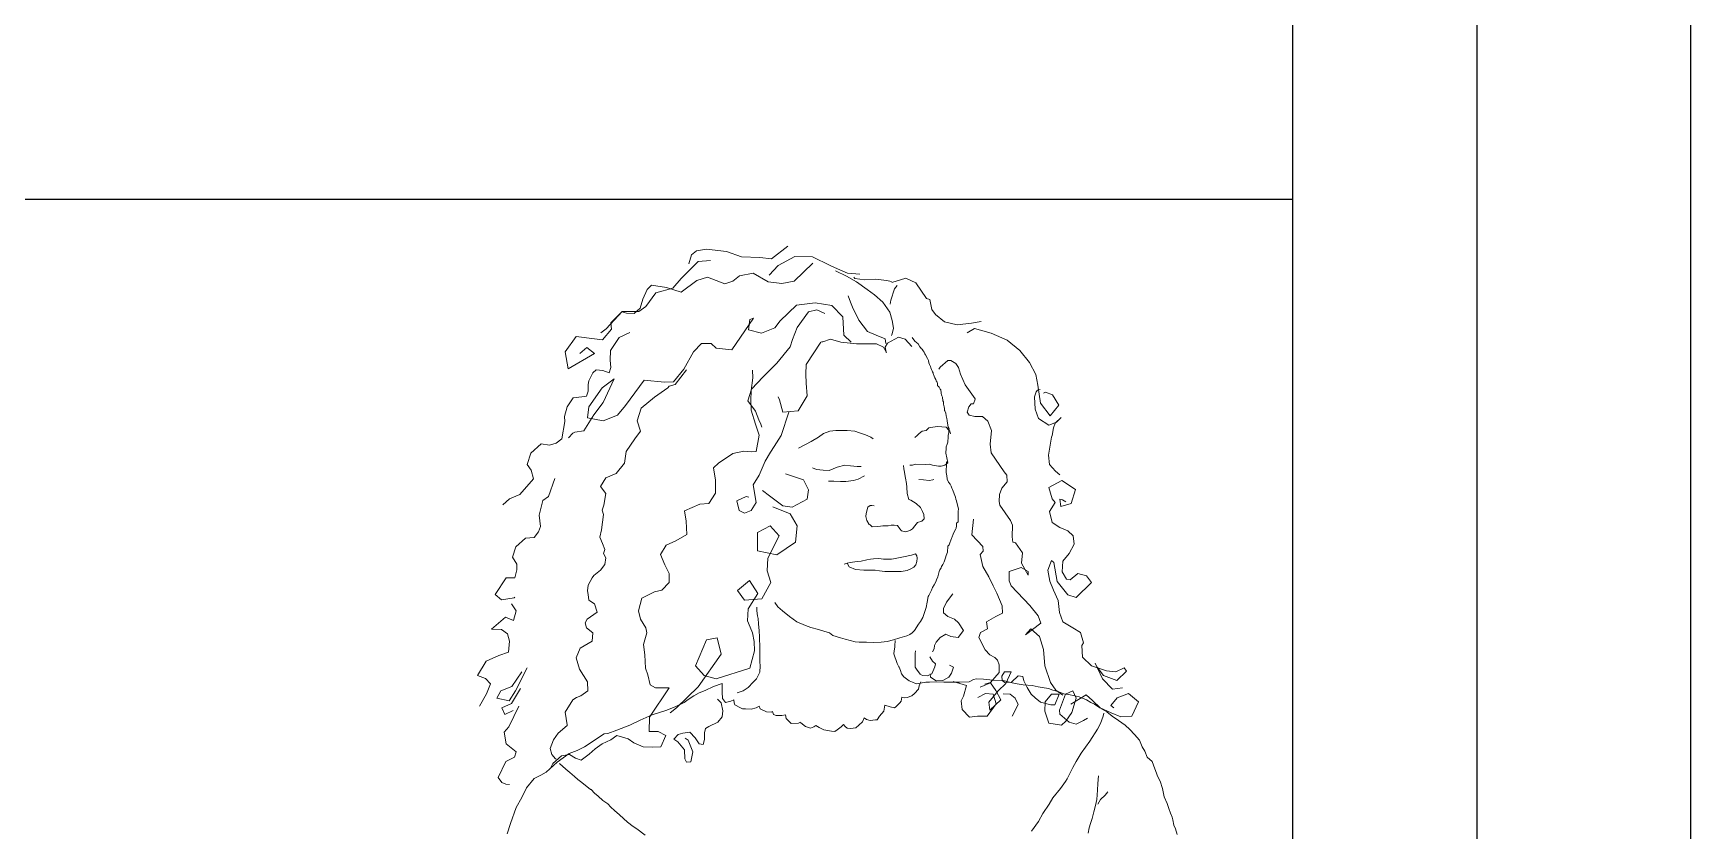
# Model space of a CAD drawing. Header units: centimetres. Extents: x 77721 to 213373, y -51694 to -17847.
# Drawn here: x 110890.4 to 110999.1, y -18912.4 to -18860.1 of the extents above; entities that cross this region are included whole.
import ezdxf

# ---------------------------------------------------------------- set-up
doc = ezdxf.new("R2010")
doc.units = ezdxf.units.CM
doc.header["$LTSCALE"] = 5
doc.header["$MEASUREMENT"] = 0
doc.layers.add('A-FURN', color=25, linetype='Continuous', lineweight=15, true_color=0xa46651)
doc.layers.add('KOTI', color=4, linetype='Continuous')

# ---------------------------------------------------------------- blocks, each defined once
blk = doc.blocks.new('PEOPLE11')
at = {"linetype": 'Continuous'}
for points in [[(-0.03568, 1.00015), (-0.04184, 0.99535), (-0.04612, 0.99587), (-0.05301, 0.99608), (-0.05865, 0.99817), (-0.06617, 0.99901), (-0.06983, 0.99838), (-0.07171, 0.99692), (-0.07275, 0.99357)], [(-0.02638, 0.99378), (-0.03327, 0.98699), (-0.03787, 0.98616), (-0.04299, 0.98678), (-0.04863, 0.99002), (-0.05375, 0.98908), (-0.05625, 0.98699), (-0.05928, 0.98605), (-0.06576, 0.98856), (-0.06973, 0.98731), (-0.07558, 0.98292), (-0.08111, 0.9847), (-0.08675, 0.98553), (-0.08832, 0.98396), (-0.08999, 0.98031), (-0.09103, 0.97686), (-0.09323, 0.97488), (-0.09615, 0.97509), (-0.09782, 0.9755), (-0.1019, 0.97143), (-0.10169, 0.96903), (-0.10503, 0.96506), (-0.10806, 0.96537), (-0.11495, 0.96631), (-0.11903, 0.96057), (-0.11788, 0.9542), (-0.10806, 0.95994), (-0.11088, 0.96213), (-0.11359, 0.95994)], [(-0.06461, 0.99472), (-0.0692, 0.99441), (-0.07558, 0.98804), (-0.07871, 0.98438), (-0.08508, 0.98271), (-0.08884, 0.97749), (-0.09145, 0.97561), (-0.09772, 0.97561), (-0.10367, 0.96913), (-0.10576, 0.96767)], [(-0.00873, 0.9896), (-0.01332, 0.99002), (-0.01708, 0.99159), (-0.0198, 0.99284), (-0.02648, 0.99618), (-0.03306, 0.99629), (-0.03933, 0.99295), (-0.04267, 0.98929)], [(0.00308, 0.96663), (0.00339, 0.96725), (0.00391, 0.96945), (0.00339, 0.97227), (0.00255, 0.9754), (-0.00016, 0.97916), (-0.00319, 0.98188), (-0.00601, 0.98386), (-0.00998, 0.98678), (-0.01374, 0.98887), (-0.01781, 0.99086)], [(0.00308, 0.98689), (0.0013, 0.98731), (-0.00277, 0.98772), (-0.00685, 0.98752), (-0.01061, 0.98804), (-0.01092, 0.98846)], [(0.00328, 0.98647), (0.00851, 0.98814), (0.01227, 0.98637), (0.01624, 0.98052), (0.01749, 0.9801), (0.01822, 0.97644), (0.01958, 0.97456), (0.02303, 0.97174), (0.02773, 0.9707), (0.03305, 0.97122), (0.03671, 0.97185)], [(0.00099, 0.9636), (0.00078, 0.96537), (-0.00267, 0.96683), (-0.00591, 0.96819), (-0.00904, 0.97237), (-0.01144, 0.97728), (-0.01228, 0.97916), (-0.01311, 0.98156)], [(0.00527, 0.98543), (0.00422, 0.98417), (0.00287, 0.97989), (0.00266, 0.97843)], [(-0.01197, 0.96412), (-0.01468, 0.96683), (-0.0151, 0.97362), (-0.01917, 0.97791), (-0.02544, 0.97885), (-0.03244, 0.97801), (-0.0385, 0.97216), (-0.04058, 0.96955), (-0.0456, 0.96757), (-0.0504, 0.96882), (-0.04988, 0.97268), (-0.04852, 0.9731), (-0.05667, 0.9613), (-0.06252, 0.96193), (-0.0644, 0.9637), (-0.06795, 0.9636), (-0.07098, 0.96057), (-0.07463, 0.95409), (-0.0785, 0.94929), (-0.08184, 0.94918), (-0.08947, 0.94991), (-0.09646, 0.94041), (-0.09949, 0.93686), (-0.10482, 0.93466), (-0.11067, 0.93581), (-0.11015, 0.93989), (-0.10524, 0.94709), (-0.10075, 0.95044), (-0.10482, 0.94156), (-0.10837, 0.93696), (-0.11203, 0.9309), (-0.11547, 0.93049), (-0.11621, 0.93007), (-0.11777, 0.92829)], [(-0.02178, 0.97488), (-0.02481, 0.97624), (-0.02795, 0.9755), (-0.03223, 0.96965), (-0.0339, 0.96516), (-0.03484, 0.96245), (-0.03975, 0.95629), (-0.04497, 0.95117), (-0.04925, 0.94657), (-0.05061, 0.94218), (-0.04779, 0.93832), (-0.04654, 0.93508), (-0.04581, 0.93341), (-0.04539, 0.93237)], [(0.03149, 0.96767), (0.0342, 0.96934), (0.04047, 0.96757), (0.04642, 0.96485), (0.05112, 0.96109), (0.05478, 0.9566), (0.05718, 0.952), (0.05791, 0.94803), (0.05896, 0.94135), (0.06251, 0.93654), (0.06575, 0.94051), (0.06345, 0.94438), (0.06073, 0.94542), (0.06, 0.94511)], [(-0.09479, 0.96777), (-0.09887, 0.96589), (-0.10211, 0.96099), (-0.10221, 0.95743), (-0.1019, 0.95461), (-0.10263, 0.95273), (-0.10493, 0.95357), (-0.10743, 0.95378), (-0.10869, 0.95273), (-0.11025, 0.9497), (-0.11046, 0.94824), (-0.11046, 0.94574), (-0.11109, 0.94396), (-0.11286, 0.94365), (-0.116, 0.94333), (-0.11829, 0.93999), (-0.11934, 0.93634), (-0.11923, 0.93446), (-0.12028, 0.92788), (-0.12237, 0.92631), (-0.12498, 0.92558), (-0.12801, 0.9261), (-0.13187, 0.92255), (-0.13334, 0.91837), (-0.13177, 0.91618), (-0.13093, 0.91294), (-0.13605, 0.90709), (-0.13992, 0.90542), (-0.14242, 0.90322)], [(0.01091, 0.96589), (0.01185, 0.96454), (0.0131, 0.96349), (0.01373, 0.96245), (0.01383, 0.96234), (0.01436, 0.96161), (0.01456, 0.96151), (0.01498, 0.96088), (0.0154, 0.96046), (0.01561, 0.95984), (0.01582, 0.95942), (0.01665, 0.95806), (0.01676, 0.95785), (0.01697, 0.95723), (0.01707, 0.95639), (0.01739, 0.95576), (0.0177, 0.95503), (0.01791, 0.95451), (0.01812, 0.95388), (0.01833, 0.95347), (0.01843, 0.95305), (0.01874, 0.95273), (0.01874, 0.95242), (0.01906, 0.95148), (0.01937, 0.95075), (0.01968, 0.95012), (0.01968, 0.95012), (0.01989, 0.9497), (0.0201, 0.94939), (0.02021, 0.94918), (0.02031, 0.94856), (0.02031, 0.94835), (0.02041, 0.94782), (0.02062, 0.94762), (0.02094, 0.9473), (0.02104, 0.94709), (0.02135, 0.94657), (0.02156, 0.94626), (0.02156, 0.94594), (0.02167, 0.94553), (0.02167, 0.9449), (0.02188, 0.94438), (0.02198, 0.94406), (0.02219, 0.94354), (0.02219, 0.94302), (0.02229, 0.94271), (0.0224, 0.94218), (0.02261, 0.94177), (0.02261, 0.94156), (0.02261, 0.94114), (0.02261, 0.94093), (0.02282, 0.93989), (0.02292, 0.93926), (0.02303, 0.93895), (0.02303, 0.93853), (0.02313, 0.93842), (0.02344, 0.93759), (0.02365, 0.93654), (0.02376, 0.93602), (0.02376, 0.93602), (0.02386, 0.9355), (0.02386, 0.9354), (0.02397, 0.93487), (0.02397, 0.93466), (0.02438, 0.93237), (0.0247, 0.93164), (0.02459, 0.93111), (0.02459, 0.93017), (0.02438, 0.92934), (0.02438, 0.92882), (0.02438, 0.92808), (0.02428, 0.92725), (0.02428, 0.92673), (0.02397, 0.92599), (0.02365, 0.92495), (0.02365, 0.92443), (0.02344, 0.92255), (0.02417, 0.9191), (0.02376, 0.91931), (0.02376, 0.91827), (0.02376, 0.91753), (0.02365, 0.91659), (0.02365, 0.91534), (0.02386, 0.91409), (0.02397, 0.91294), (0.02397, 0.91283), (0.02449, 0.91169), (0.02511, 0.91095), (0.02543, 0.91022), (0.02574, 0.90949), (0.02595, 0.90897), (0.02626, 0.90834), (0.02679, 0.90667), (0.0271, 0.90604), (0.0271, 0.90604), (0.0272, 0.90531), (0.02741, 0.90469), (0.02793, 0.9026), (0.02825, 0.90166), (0.02814, 0.90072), (0.02804, 0.89967), (0.02814, 0.89685), (0.02752, 0.89633), (0.02741, 0.8957), (0.02741, 0.89529), (0.02731, 0.89445), (0.0272, 0.89424), (0.02647, 0.89288), (0.02616, 0.89215), (0.02585, 0.89121), (0.02574, 0.8909), (0.02532, 0.88996), (0.02491, 0.88902), (0.0247, 0.88818), (0.02428, 0.88766), (0.02407, 0.88547), (0.02365, 0.88422), (0.02334, 0.88338), (0.02282, 0.88181), (0.02229, 0.88087), (0.02188, 0.88014), (0.02167, 0.87962), (0.02125, 0.87889), (0.02094, 0.87816), (0.02052, 0.87617), (0.02, 0.87513), (0.01968, 0.87429), (0.01906, 0.87325), (0.01853, 0.8722), (0.01812, 0.87126), (0.0177, 0.87043), (0.01707, 0.86928), (0.01686, 0.86886), (0.01645, 0.86667), (0.01613, 0.86468), (0.01488, 0.86103), (0.01404, 0.85946), (0.01321, 0.85852), (0.01174, 0.85612), (0.01091, 0.85518), (0.00997, 0.85455), (0.00882, 0.85413), (0.00715, 0.85361), (0.00621, 0.8533), (0.00391, 0.85257), (0.00151, 0.85204), (-0.00068, 0.85173), (-0.00361, 0.85163), (-0.00622, 0.85173), (-0.00789, 0.85173), (-0.00894, 0.85173), (-0.0105, 0.85184), (-0.01426, 0.85288), (-0.01593, 0.8533), (-0.01886, 0.85424), (-0.02011, 0.85518), (-0.0222, 0.85591), (-0.02419, 0.85643), (-0.02711, 0.85727), (-0.02909, 0.858), (-0.03233, 0.85936), (-0.03505, 0.86134), (-0.03766, 0.86343), (-0.03944, 0.865), (-0.04058, 0.86656)], [(-0.02335, 0.96422), (-0.02878, 0.95576), (-0.02889, 0.95221), (-0.02878, 0.94876), (-0.02847, 0.94406), (-0.03181, 0.93842), (-0.03756, 0.9379), (-0.03881, 0.9425), (-0.03933, 0.94365)], [(0.0107, 0.96255), (0.00819, 0.96527), (0.00579, 0.966), (0.00161, 0.96381), (0.00078, 0.96234), (0.00109, 0.96036), (0.0012, 0.96025), (0.00015, 0.96234), (-0.00246, 0.96349), (-0.00559, 0.96349), (-0.00998, 0.96349), (-0.01583, 0.96422), (-0.01969, 0.96527), (-0.02262, 0.96433), (-0.02314, 0.96433)], [(0.02083, 0.95409), (0.02135, 0.95482), (0.02417, 0.95723), (0.02532, 0.95723), (0.0272, 0.95618), (0.02825, 0.95472), (0.02898, 0.95211), (0.03075, 0.94814), (0.03441, 0.94292), (0.03441, 0.94281), (0.03389, 0.94104), (0.03295, 0.94104), (0.03211, 0.93989), (0.03149, 0.9379), (0.03222, 0.93686), (0.03431, 0.93634), (0.03723, 0.93634), (0.03922, 0.93456), (0.04057, 0.93111), (0.04005, 0.92589), (0.04047, 0.92265), (0.04527, 0.91555), (0.04632, 0.9143), (0.04642, 0.91179), (0.04444, 0.90939), (0.0436, 0.90709), (0.0435, 0.90448), (0.04371, 0.90312), (0.04768, 0.89727), (0.04841, 0.8956), (0.0483, 0.89121), (0.04862, 0.88923), (0.04956, 0.88892), (0.05217, 0.88526), (0.05185, 0.88129), (0.05436, 0.8768), (0.05436, 0.87816), (0.05164, 0.87972), (0.04715, 0.87826), (0.04715, 0.87471), (0.04799, 0.87283), (0.05488, 0.86552), (0.05802, 0.86165), (0.05906, 0.85883), (0.05332, 0.85445), (0.0553, 0.85674), (0.05854, 0.85392), (0.06, 0.84902), (0.06052, 0.84285), (0.06261, 0.83659), (0.0647, 0.83377), (0.06731, 0.83189)], [(-0.12237, 0.80807), (-0.12268, 0.80797), (-0.12404, 0.80964), (-0.12467, 0.81183), (-0.12341, 0.81517), (-0.12164, 0.81768), (-0.11829, 0.8205), (-0.11829, 0.82081), (-0.11903, 0.82551), (-0.11621, 0.83011), (-0.11485, 0.83105), (-0.11318, 0.83168), (-0.11057, 0.83345), (-0.11067, 0.8369), (-0.1137, 0.8416), (-0.11495, 0.84588), (-0.11339, 0.84943), (-0.109, 0.85215), (-0.10869, 0.85528), (-0.11109, 0.85716), (-0.11161, 0.85894), (-0.11077, 0.8604), (-0.10701, 0.86301), (-0.10806, 0.86604), (-0.10983, 0.86719), (-0.11015, 0.8675), (-0.11046, 0.86959), (-0.11067, 0.87095), (-0.11046, 0.87314), (-0.109, 0.87586), (-0.10827, 0.87669), (-0.10587, 0.87878), (-0.10419, 0.88087), (-0.10378, 0.88338), (-0.10472, 0.88495), (-0.10419, 0.88651), (-0.10503, 0.88871), (-0.10607, 0.89111), (-0.10545, 0.89382), (-0.10472, 0.89957), (-0.10524, 0.90124), (-0.10461, 0.90302), (-0.10378, 0.9074), (-0.10587, 0.91012), (-0.10378, 0.91336), (-0.09991, 0.91492), (-0.09678, 0.91879), (-0.09626, 0.92317), (-0.09291, 0.92788), (-0.09082, 0.9308), (-0.09208, 0.93466), (-0.09062, 0.93947), (-0.0856, 0.94354), (-0.08059, 0.94699), (-0.08017, 0.94762), (-0.07787, 0.94835), (-0.07359, 0.95378)], [(-0.12456, 0.80452), (-0.12373, 0.8063), (-0.12038, 0.80912), (-0.11746, 0.80964), (-0.11516, 0.80828), (-0.11307, 0.80755), (-0.11004, 0.80974), (-0.10785, 0.81173), (-0.10524, 0.81361), (-0.1019, 0.81517), (-0.0997, 0.81674), (-0.09542, 0.81549), (-0.09333, 0.81402), (-0.08988, 0.81246), (-0.08623, 0.81235), (-0.0832, 0.81256), (-0.08132, 0.81674), (-0.08424, 0.81831), (-0.08759, 0.8182), (-0.08748, 0.82363), (-0.08017, 0.8346), (-0.08518, 0.8346), (-0.08717, 0.83575), (-0.08811, 0.83951), (-0.08894, 0.84202), (-0.08926, 0.84703), (-0.08968, 0.8509), (-0.08842, 0.85518), (-0.08884, 0.85716), (-0.09082, 0.8603), (-0.09156, 0.86343), (-0.09041, 0.86823), (-0.0856, 0.87064), (-0.08289, 0.87126), (-0.08007, 0.87408), (-0.08007, 0.87753), (-0.08174, 0.88077), (-0.08341, 0.88463), (-0.08122, 0.88808), (-0.07756, 0.88965), (-0.07349, 0.89205), (-0.0738, 0.89706), (-0.07432, 0.90093), (-0.06868, 0.90343), (-0.06523, 0.90375), (-0.06273, 0.90761), (-0.06273, 0.91242), (-0.06346, 0.91712), (-0.06168, 0.91879), (-0.05625, 0.92244), (-0.05218, 0.92328), (-0.04946, 0.92307), (-0.04758, 0.92317), (-0.04643, 0.92934), (-0.04779, 0.93341), (-0.04946, 0.93874), (-0.04957, 0.94229), (-0.04936, 0.94605), (-0.04884, 0.95075), (-0.04894, 0.95367)], [(0.06616, 0.9144), (0.06449, 0.91586), (0.0623, 0.91827), (0.06188, 0.92182), (0.06303, 0.9285), (0.06324, 0.92923), (0.06376, 0.93205), (0.06439, 0.93383), (0.06669, 0.93592), (0.06491, 0.93414), (0.06199, 0.9331), (0.05812, 0.9355), (0.05687, 0.93905), (0.05666, 0.94365), (0.05728, 0.94553), (0.05781, 0.94615), (0.05885, 0.94647)], [(-0.03536, 0.9379), (-0.03818, 0.92913), (-0.04079, 0.92505), (-0.04215, 0.92297), (-0.04414, 0.91952), (-0.04643, 0.9143), (-0.04863, 0.91075), (-0.04748, 0.90406), (-0.04946, 0.90114), (-0.05186, 0.90009), (-0.05395, 0.90103), (-0.05479, 0.90469), (-0.05134, 0.90636), (-0.0503, 0.90604)], [(-0.00371, 0.92788), (-0.00455, 0.92861), (-0.00664, 0.92944), (-0.00883, 0.93017), (-0.01061, 0.9308), (-0.01343, 0.93111), (-0.01531, 0.93111), (-0.01771, 0.93101), (-0.0199, 0.9308), (-0.02231, 0.92996), (-0.02419, 0.92861), (-0.02701, 0.92694), (-0.02909, 0.92579), (-0.03171, 0.92443)], [(0.02522, 0.92976), (0.02501, 0.9308), (0.02459, 0.93122), (0.02365, 0.93226), (0.02198, 0.93247), (0.02041, 0.93258), (0.01864, 0.93237), (0.01707, 0.93205), (0.01613, 0.93111), (0.01467, 0.9308), (0.01352, 0.92996), (0.01268, 0.92923), (0.01185, 0.9284)], [(0.00997, 0.91806), (0.01101, 0.91806), (0.01227, 0.91847), (0.01582, 0.91837), (0.01728, 0.91847), (0.01843, 0.91806), (0.02073, 0.91774), (0.02177, 0.91764), (0.02313, 0.91806), (0.02417, 0.919)], [(-0.12289, 0.91304), (-0.12529, 0.90636), (-0.12738, 0.90479), (-0.12884, 0.89936), (-0.12832, 0.89508), (-0.12905, 0.89309), (-0.13062, 0.891), (-0.13386, 0.89069), (-0.13751, 0.88745), (-0.13877, 0.88359), (-0.1372, 0.88098), (-0.1371, 0.87889), (-0.13793, 0.87586), (-0.14117, 0.87586), (-0.14524, 0.86959), (-0.14284, 0.86761), (-0.13814, 0.86834), (-0.13793, 0.86855)], [(-0.03662, 0.91482), (-0.02983, 0.91252), (-0.02795, 0.90887), (-0.02847, 0.90531), (-0.034, 0.90228), (-0.03756, 0.90281), (-0.04257, 0.90657), (-0.04518, 0.90855)], [(-0.00821, 0.91753), (-0.00967, 0.91753), (-0.01217, 0.91785), (-0.01437, 0.91806), (-0.01719, 0.91733), (-0.02022, 0.91607), (-0.02251, 0.91618), (-0.02492, 0.91649), (-0.02648, 0.91701)], [(-0.00695, 0.91409), (-0.00935, 0.91283), (-0.01113, 0.91231), (-0.01395, 0.912), (-0.01593, 0.91189), (-0.01844, 0.9121), (-0.02043, 0.9121)], [(0.00757, 0.91795), (0.00778, 0.9167), (0.00798, 0.91545), (0.0083, 0.91377), (0.0084, 0.91315), (0.00872, 0.91116), (0.00882, 0.90981), (0.00903, 0.9074), (0.00966, 0.90521), (0.01039, 0.9049), (0.01237, 0.90375), (0.01394, 0.90218), (0.01477, 0.90072), (0.01519, 0.89957), (0.0153, 0.898), (0.01446, 0.89706), (0.01289, 0.89664), (0.01185, 0.89539), (0.01101, 0.89424), (0.01028, 0.89372), (0.00924, 0.8933), (0.0083, 0.89309), (0.00788, 0.8932), (0.00684, 0.89351), (0.00631, 0.89424), (0.00537, 0.8955), (0.00412, 0.8956), (0.00297, 0.8956), (0.00182, 0.89539), (-0.00006, 0.89529), (-0.001, 0.89518), (-0.00204, 0.89508), (-0.00413, 0.89497), (-0.00486, 0.8957), (-0.00518, 0.89581), (-0.00612, 0.89738), (-0.00643, 0.89884), (-0.00632, 0.89999), (-0.0057, 0.90239), (-0.00486, 0.90291), (-0.00424, 0.90291), (-0.0034, 0.90281)], [(0.01342, 0.91273), (0.01509, 0.91252), (0.01728, 0.91231), (0.01864, 0.91252), (0.01895, 0.91273)], [(0.08956, 0.8346), (0.0859, 0.83418), (0.08214, 0.83805), (0.07943, 0.8439), (0.08016, 0.84233), (0.08246, 0.8393), (0.08747, 0.83742), (0.09113, 0.84087), (0.09029, 0.84212), (0.08716, 0.84066), (0.08361, 0.84097), (0.07807, 0.84285), (0.07462, 0.84609), (0.07441, 0.85048), (0.07504, 0.85152), (0.07389, 0.85539), (0.07097, 0.85716), (0.06731, 0.85936), (0.06606, 0.8628), (0.06554, 0.8674), (0.06376, 0.87126), (0.0624, 0.87461), (0.06167, 0.87878), (0.06303, 0.88233), (0.06387, 0.8816), (0.06512, 0.8745), (0.06909, 0.86949), (0.07222, 0.86844), (0.07797, 0.87408), (0.07619, 0.87659), (0.07285, 0.87753), (0.07003, 0.87513), (0.06867, 0.87534), (0.067, 0.87805), (0.06731, 0.88213), (0.06961, 0.88495), (0.07149, 0.8885), (0.07118, 0.89153), (0.06909, 0.89341), (0.06616, 0.89466), (0.06334, 0.89654), (0.0623, 0.90072), (0.06439, 0.90406), (0.06334, 0.90542), (0.06209, 0.9097), (0.06689, 0.91231), (0.07201, 0.90897), (0.07034, 0.90375), (0.06658, 0.9026), (0.06616, 0.90531), (0.06721, 0.9051), (0.06846, 0.90427)], [(-0.04132, 0.90249), (-0.03484, 0.89988), (-0.03223, 0.89529), (-0.03286, 0.88923), (-0.03975, 0.88442), (-0.04706, 0.88599), (-0.04706, 0.89278), (-0.04236, 0.89539), (-0.03891, 0.89153), (-0.0432, 0.88317), (-0.0434, 0.87847), (-0.04205, 0.87408), (-0.04539, 0.86792), (-0.05186, 0.8675), (-0.05458, 0.87116), (-0.05009, 0.87481), (-0.04696, 0.87001), (-0.05051, 0.86427), (-0.05082, 0.85967), (-0.04978, 0.85737), (-0.04894, 0.85528), (-0.04831, 0.85204), (-0.04821, 0.84849), (-0.04988, 0.84202), (-0.06252, 0.83794), (-0.06701, 0.8392), (-0.07025, 0.84285), (-0.06617, 0.85257), (-0.0621, 0.8534), (-0.06064, 0.84724), (-0.06931, 0.83502), (-0.07735, 0.82719), (-0.07975, 0.8252)], [(0.03807, 0.83596), (0.04016, 0.83659), (0.04339, 0.84035), (0.0435, 0.84327), (0.04277, 0.84494), (0.04183, 0.84599), (0.03995, 0.84703), (0.03817, 0.84881), (0.03577, 0.85351), (0.0365, 0.85539), (0.03911, 0.85674), (0.03869, 0.85936), (0.04214, 0.86134), (0.04465, 0.86259), (0.04454, 0.86541), (0.04256, 0.87011), (0.0412, 0.87283), (0.03953, 0.87617), (0.03733, 0.88004), (0.03639, 0.88453), (0.03744, 0.88589), (0.03733, 0.88756), (0.03326, 0.89194), (0.03389, 0.89779)], [(-0.01458, 0.88098), (-0.01353, 0.88139), (-0.01238, 0.8816), (-0.00967, 0.88192), (-0.00821, 0.88213), (-0.00612, 0.88265), (-0.00476, 0.88286), (-0.00361, 0.88296), (-0.00173, 0.88307), (-0.00079, 0.88296), (0.00015, 0.88286), (0.0014, 0.88286), (0.00308, 0.88286), (0.00391, 0.88296), (0.00569, 0.88338), (0.00767, 0.88369), (0.0106, 0.88432), (0.01206, 0.88484), (0.01258, 0.88411), (0.01279, 0.88317), (0.01258, 0.88202), (0.01227, 0.88066), (0.01154, 0.87983), (0.01039, 0.8792), (0.00903, 0.87857), (0.00746, 0.87837), (0.00673, 0.87826), (0.00475, 0.87816), (0.00349, 0.87816), (0.00067, 0.87826), (-0.00131, 0.87847), (-0.00298, 0.87868), (-0.00538, 0.87878), (-0.00726, 0.87868), (-0.01029, 0.87899), (-0.0127, 0.87993), (-0.01353, 0.88139)], [(0.02605, 0.8698), (0.02376, 0.86667), (0.02261, 0.86437), (0.02261, 0.8627), (0.02428, 0.86134), (0.02668, 0.8604), (0.02825, 0.85894), (0.03013, 0.85612), (0.02814, 0.85351), (0.02532, 0.85382), (0.02344, 0.85476), (0.02135, 0.85351), (0.01989, 0.85173), (0.01927, 0.85048), (0.01906, 0.84922), (0.01853, 0.84808)], [(-0.13918, 0.86615), (-0.13741, 0.86353), (-0.13845, 0.85988), (-0.14138, 0.86113), (-0.1466, 0.85664), (-0.14284, 0.85654), (-0.14065, 0.85486), (-0.13992, 0.85215), (-0.14023, 0.84797), (-0.14389, 0.84672), (-0.14869, 0.84463), (-0.15182, 0.8393), (-0.1489, 0.83815), (-0.14702, 0.83606), (-0.14848, 0.83241), (-0.15109, 0.82781)], [(-0.04727, 0.86489), (-0.04727, 0.86353), (-0.04706, 0.86165), (-0.04685, 0.86061), (-0.04664, 0.85862), (-0.04643, 0.85601), (-0.04633, 0.85372), (-0.04612, 0.84943), (-0.04612, 0.84797), (-0.04612, 0.84442), (-0.04602, 0.84285), (-0.04622, 0.84045), (-0.04737, 0.83805), (-0.04863, 0.83669), (-0.05051, 0.83481), (-0.05239, 0.83356), (-0.05469, 0.83272)], [(0.00454, 0.85236), (0.00454, 0.85204), (0.00443, 0.85079), (0.00433, 0.84985), (0.00412, 0.84849), (0.00402, 0.84734), (0.00433, 0.8463), (0.00485, 0.84484), (0.00527, 0.84379), (0.0059, 0.84254), (0.006, 0.84233), (0.00652, 0.84108), (0.00684, 0.83993), (0.00778, 0.83878), (0.00819, 0.83836), (0.00976, 0.83721), (0.01101, 0.83669), (0.01206, 0.83627), (0.01248, 0.83617), (0.01404, 0.83638), (0.01603, 0.83669), (0.01739, 0.83679), (0.01989, 0.8369), (0.02271, 0.83669), (0.02417, 0.83669), (0.02501, 0.83669), (0.02553, 0.83669), (0.02867, 0.83679), (0.03222, 0.8369), (0.03389, 0.83774), (0.03493, 0.83794), (0.03754, 0.83784), (0.0411, 0.83753), (0.04496, 0.83732), (0.0483, 0.83648), (0.05018, 0.83617), (0.05248, 0.83575), (0.05582, 0.83554), (0.05802, 0.83502), (0.05958, 0.83471), (0.06188, 0.83439), (0.06355, 0.83377), (0.06543, 0.83324), (0.06763, 0.83241), (0.07003, 0.83199), (0.07337, 0.83126), (0.07619, 0.83011), (0.07776, 0.82907), (0.07911, 0.82854), (0.0811, 0.82719), (0.08381, 0.82562), (0.0858, 0.82405), (0.0881, 0.82238), (0.0906, 0.82061), (0.09238, 0.81904), (0.09405, 0.81716), (0.09593, 0.81497), (0.09698, 0.81256), (0.09792, 0.81089), (0.09886, 0.8087), (0.10074, 0.80703), (0.10168, 0.80431), (0.1023, 0.80264), (0.10272, 0.80149), (0.10376, 0.79961), (0.1046, 0.7969), (0.10523, 0.79376), (0.10638, 0.79125), (0.107, 0.78937), (0.10753, 0.7876), (0.10826, 0.78614), (0.10847, 0.7852), (0.10888, 0.78321), (0.10951, 0.78175), (0.11014, 0.77966)], [(0.01216, 0.84849), (0.01195, 0.84755), (0.01195, 0.84484), (0.01195, 0.84233), (0.01248, 0.8416), (0.01383, 0.83972), (0.01477, 0.8393), (0.01665, 0.83909), (0.01822, 0.83993), (0.01937, 0.84244), (0.01958, 0.84358), (0.01853, 0.84463), (0.01749, 0.8463)], [(-0.13532, 0.84056), (-0.13898, 0.83512), (-0.14315, 0.83345), (-0.14462, 0.83074), (-0.14002, 0.8298), (-0.13762, 0.83356), (-0.13334, 0.84212)], [(0.01759, 0.83993), (0.0177, 0.83868), (0.01989, 0.83721), (0.02229, 0.83742), (0.02459, 0.83857), (0.02564, 0.84014), (0.02637, 0.84233), (0.0248, 0.84306)], [(0.03639, 0.83491), (0.04016, 0.83648), (0.04214, 0.83366), (0.04402, 0.83011), (0.03995, 0.82625), (0.03953, 0.82927), (0.04308, 0.83356), (0.046, 0.83627), (0.04788, 0.84066), (0.04548, 0.84066), (0.04444, 0.83899), (0.04454, 0.83732), (0.04559, 0.83659), (0.04809, 0.83669), (0.0506, 0.83909), (0.05227, 0.83888), (0.05269, 0.83721), (0.05394, 0.83471), (0.0554, 0.8322), (0.05687, 0.83084), (0.05896, 0.82927), (0.06282, 0.82823), (0.06428, 0.82823), (0.06585, 0.8323), (0.06303, 0.8323), (0.06063, 0.82938), (0.06052, 0.82593), (0.06136, 0.82322), (0.06199, 0.82134), (0.06679, 0.82061), (0.06846, 0.82207), (0.07065, 0.82541), (0.07233, 0.83074), (0.07097, 0.83356), (0.06825, 0.8322), (0.06606, 0.82625), (0.06616, 0.82478), (0.06971, 0.82175), (0.07222, 0.82102), (0.07504, 0.82238), (0.0765, 0.82322)], [(-0.14075, 0.77987), (-0.1395, 0.78373), (-0.13741, 0.78979), (-0.13532, 0.79355), (-0.13354, 0.79721), (-0.13072, 0.80066), (-0.12822, 0.80191), (-0.12613, 0.80306), (-0.12206, 0.80682), (-0.11756, 0.81006), (-0.11453, 0.8111), (-0.11182, 0.81246), (-0.10451, 0.81737), (-0.10305, 0.81747), (-0.0997, 0.81873), (-0.09479, 0.82061), (-0.09093, 0.82249), (-0.08644, 0.82447), (-0.08142, 0.82614), (-0.07787, 0.8275), (-0.07453, 0.82907), (-0.07296, 0.83021), (-0.07087, 0.83157), (-0.06889, 0.83272), (-0.06659, 0.83366), (-0.06356, 0.83512), (-0.06033, 0.83627), (-0.06033, 0.83471), (-0.06022, 0.83303), (-0.06012, 0.83063), (-0.05897, 0.82917), (-0.05698, 0.82959), (-0.05594, 0.83011), (-0.05583, 0.82896), (-0.05552, 0.82823), (-0.05343, 0.82719), (-0.0526, 0.82677), (-0.05155, 0.82677), (-0.04936, 0.82666), (-0.04748, 0.82719), (-0.04643, 0.82781), (-0.04602, 0.82677), (-0.0456, 0.82645), (-0.04372, 0.82562), (-0.04194, 0.82551), (-0.04142, 0.82572), (-0.041, 0.82468), (-0.04006, 0.82426), (-0.03797, 0.82426), (-0.03662, 0.82447), (-0.0363, 0.82311), (-0.03442, 0.82123), (-0.03171, 0.82144), (-0.03098, 0.82175), (-0.03087, 0.82155), (-0.02909, 0.82008), (-0.02826, 0.81987), (-0.02721, 0.81946), (-0.02596, 0.81998), (-0.02523, 0.8205), (-0.0246, 0.82019), (-0.02398, 0.81977), (-0.0222, 0.81893), (-0.02011, 0.81852), (-0.01928, 0.81841), (-0.01813, 0.81831), (-0.01719, 0.81893), (-0.01573, 0.81998), (-0.01489, 0.82092), (-0.01416, 0.82008), (-0.01343, 0.81956), (-0.01228, 0.81935), (-0.01019, 0.81967), (-0.00904, 0.82061), (-0.00779, 0.82186), (-0.00716, 0.82343), (-0.00622, 0.8228), (-0.00486, 0.82238), (-0.00288, 0.82269), (-0.00225, 0.82269), (-0.00131, 0.82395), (0.00026, 0.82593), (0.00067, 0.82813), (0.00266, 0.8275), (0.00422, 0.82719), (0.00475, 0.8275), (0.00621, 0.82896), (0.00673, 0.82959), (0.00704, 0.83115), (0.00809, 0.83084), (0.00903, 0.83095), (0.0107, 0.83157), (0.01174, 0.83251), (0.01321, 0.83408), (0.01352, 0.83533), (0.01415, 0.8369)], [(-0.13574, 0.83439), (-0.13918, 0.82875), (-0.14274, 0.82719), (-0.14169, 0.82468), (-0.13856, 0.82614)], [(0.02626, 0.837), (0.03117, 0.83554), (0.03013, 0.83147), (0.02919, 0.8298), (0.02961, 0.82645), (0.03232, 0.82363), (0.03535, 0.82395), (0.03901, 0.82395), (0.04235, 0.82865), (0.0412, 0.8322), (0.03838, 0.83251), (0.03545, 0.83095)], [(0.04496, 0.83241), (0.04757, 0.8322), (0.04945, 0.83074), (0.0506, 0.82833), (0.0483, 0.82395)], [(0.07024, 0.82844), (0.07598, 0.83199), (0.07838, 0.8299), (0.08131, 0.82719), (0.08538, 0.8252), (0.08904, 0.82374), (0.09311, 0.82395), (0.09562, 0.82938), (0.09186, 0.83251), (0.08768, 0.83084), (0.08528, 0.82802), (0.08632, 0.82708)], [(-0.13636, 0.82771), (-0.14012, 0.81998), (-0.1419, 0.81799), (-0.14117, 0.81361), (-0.13741, 0.81068), (-0.13804, 0.80859), (-0.14127, 0.80703), (-0.1442, 0.80107), (-0.14274, 0.79919), (-0.14127, 0.79857), (-0.13992, 0.79836)], [(-0.062, 0.83042), (-0.06064, 0.82896), (-0.06001, 0.82604), (-0.06033, 0.82374), (-0.06189, 0.82175), (-0.06523, 0.82019), (-0.06649, 0.81935), (-0.06691, 0.81779), (-0.06691, 0.81528), (-0.06743, 0.8134), (-0.06889, 0.81361), (-0.07035, 0.81591), (-0.07234, 0.81799), (-0.07495, 0.81758), (-0.07672, 0.81716), (-0.0784, 0.81538), (-0.07683, 0.81434), (-0.07443, 0.81141), (-0.07422, 0.80797), (-0.07359, 0.80682), (-0.07202, 0.80692), (-0.07129, 0.81068), (-0.07296, 0.81497), (-0.07411, 0.8158)], [(-0.12122, 0.8063), (-0.11882, 0.8041), (-0.11735, 0.80285), (-0.11558, 0.80139), (-0.11433, 0.80024), (-0.11276, 0.79909), (-0.10963, 0.79658), (-0.10931, 0.79648), (-0.10806, 0.79512), (-0.1067, 0.79397), (-0.10493, 0.7924), (-0.10305, 0.79115), (-0.1019, 0.7899), (-0.10054, 0.78864), (-0.09866, 0.78697), (-0.0972, 0.78561), (-0.09573, 0.78426), (-0.09354, 0.78269), (-0.09218, 0.78175), (-0.08905, 0.77945)], [(0.05551, 0.78091), (0.05822, 0.78457), (0.05979, 0.78749), (0.06219, 0.79105), (0.06355, 0.79334), (0.06637, 0.7969), (0.06825, 0.79951), (0.06888, 0.80055), (0.07097, 0.80473), (0.07222, 0.80703), (0.0741, 0.81016), (0.07734, 0.81465), (0.08026, 0.81914), (0.08141, 0.82123), (0.08235, 0.82395), (0.08267, 0.8251)], [(0.07682, 0.78018), (0.07713, 0.78217), (0.07765, 0.78384), (0.07828, 0.78561), (0.07891, 0.78812), (0.07953, 0.79052), (0.07995, 0.79272), (0.08026, 0.79627), (0.08037, 0.79878), (0.08068, 0.8016)], [(0.08037, 0.79105), (0.08141, 0.79272), (0.08308, 0.79439), (0.08413, 0.79564)]]:
    blk.add_lwpolyline(points, dxfattribs=at)

msp = doc.modelspace()

# ---------------------------------------------------------------- linework, layer by layer
at = {"layer": 'KOTI', "color": 2, "linetype": 'Continuous'}
for p, q in [((110999.12, -19109.01), (110999.12, -18679.08)), ((110973.02, -19091.01), (110973.02, -18687.63)), ((110985.12, -19091.01), (110985.12, -18689.19))]:
    msp.add_line(p, q, dxfattribs=at)
at = {"layer": 'KOTI', "color": 2, "linetype": 'Continuous', "true_color": 0xf1eb1f}
msp.add_line((110973.02, -18871.01), (110566.11, -18871.01), dxfattribs=at)

# ---------------------------------------------------------------- block references
at = {"layer": 'A-FURN', "xscale": 175.0993450000053, "yscale": 175.0993450000053, "zscale": 175.0993450000053}
msp.add_blockref('PEOPLE11', (110946.17, -19049.2), dxfattribs=at)

doc.saveas('drawing.dxf')
